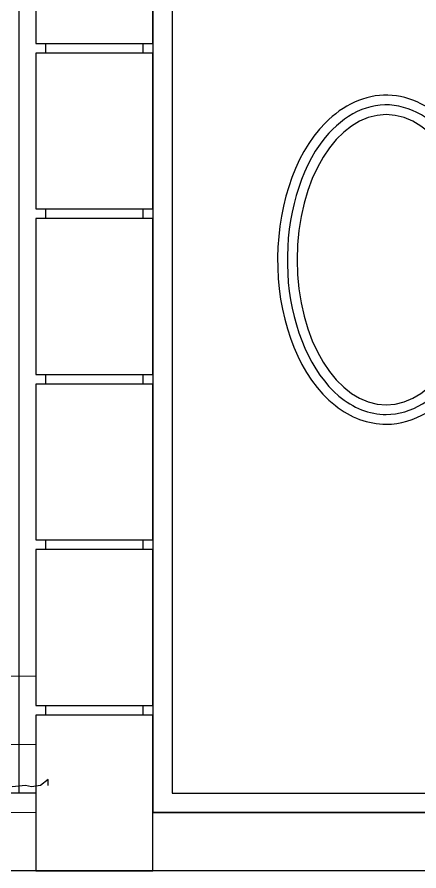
# Model space of a CAD drawing. Header units: inches. Extents: x -370 to 18, y -197 to 199.
# Drawn here: x -282.081 to -281.049, y 124.901 to 127.093 of the extents above; entities that cross this region are included whole.
import ezdxf

# ---------------------------------------------------------------- set-up
doc = ezdxf.new("R2010")
doc.units = ezdxf.units.IN
doc.header["$MEASUREMENT"] = 0
doc.linetypes.add('DASHED', pattern=[0.75, 0.5, -0.25])
doc.layers.add('artefactos', color=1, linetype='Continuous')
doc.layers.add('MUEBLES', color=7, linetype='Continuous')

# ---------------------------------------------------------------- blocks, each defined once
blk = doc.blocks.new('A$C1E3C3A8C')
at = {"layer": 'artefactos', "color": 116, "true_color": 0x136734}
for p, q in [((0, 0.0773), (0.0483, 0.0387)), ((0, 0.0387), (0, 0.0773)), ((0.0483, 0.0387), (0.1062, 0.029)), ((0.1062, 0.029), (0.1449, 0.0387)), ((0.1449, 0.0387), (0.2318, 0.029))]:
    blk.add_line(p, q, dxfattribs=at)

msp = doc.modelspace()

# ---------------------------------------------------------------- linework, layer by layer
at = {"color": 8, "transparency": 33554610}
msp.add_line((-282.07658, 127.93096), (-282.07658, 125.10096), dxfattribs=at)
at = {"color": 4}
for p, q in [((-282.00773, 127.02596), (-282.00773, 127.00096)), ((-281.75773, 127.02596), (-281.75773, 127.00096)), ((-282.00773, 126.60096), (-282.00773, 126.57596)), ((-281.75773, 126.60096), (-281.75773, 126.57596)), ((-282.00773, 126.17596), (-282.00773, 126.15096)), ((-281.75773, 126.17596), (-281.75773, 126.15096)), ((-282.00773, 125.75096), (-282.00773, 125.72596)), ((-281.75773, 125.75096), (-281.75773, 125.72596)), ((-282.00773, 125.32596), (-282.00773, 125.30096)), ((-281.75773, 125.32596), (-281.75773, 125.30096))]:
    msp.add_line(p, q, dxfattribs=at)
at = {"color": 8, "linetype": 'DASHED', "lineweight": 5, "ltscale": 0.1, "transparency": 33554610}
for p, q in [((-282.03273, 125.40096), (-283.23273, 125.40096)), ((-282.03273, 125.22596), (-283.23273, 125.22596)), ((-282.03273, 125.05096), (-283.23273, 125.05096))]:
    msp.add_line(p, q, dxfattribs=at)
at = {"color": 5}
msp.add_line((-282.03273, 125.10096), (-283.81808, 125.10096), dxfattribs=at)
at = {"color": 3}
msp.add_line((-280.53273, 125.05096), (-281.73273, 125.05096), dxfattribs=at)
at = {"color": 6}
msp.add_line((-276.78273, 124.90096), (-286.55953, 124.90096), dxfattribs=at)
at = {"color": 1, "extrusion": (0, 0, -1)}
msp.add_ellipse((-281.13273, 126.47048), major_axis=(0, -0.37253), ratio=0.615108, dxfattribs=at)
at = {"color": 1}
for points, knots in [([(-281.13273, 126.04794), (-281.1795, 126.04794), (-281.22486, 126.0656), (-281.35446, 126.16718), (-281.40712, 126.30586), (-281.41585, 126.59253), (-281.37258, 126.73823), (-281.24417, 126.86692), (-281.18714, 126.89453), (-281.0694, 126.89128), (-281.01363, 126.86194), (-280.88512, 126.72507), (-280.84447, 126.57047), (-280.86676, 126.27621), (-280.92868, 126.13702), (-281.06107, 126.05876), (-281.09636, 126.04794), (-281.13273, 126.04794)], [0, 0, 0, 0, 0.4501645, 0.4501645, 1.5179365, 1.5179365, 2.5857086, 2.5857086, 3.1557838, 3.1557838, 3.725859, 3.725859, 4.8297715, 4.8297715, 5.9336841, 5.9336841, 6.2831853, 6.2831853, 6.2831853, 6.2831853]), ([(-281.13273, 126.07294), (-281.17566, 126.07294), (-281.21804, 126.09013), (-281.32533, 126.18035), (-281.37292, 126.29164), (-281.39543, 126.53292), (-281.36986, 126.66075), (-281.27279, 126.81638), (-281.2129, 126.86122), (-281.08363, 126.87334), (-281.01913, 126.83934), (-280.92491, 126.71968), (-280.8934, 126.63425), (-280.86738, 126.41042), (-280.89693, 126.26746), (-281.00594, 126.11233), (-281.06807, 126.07294), (-281.13273, 126.07294)], [0, 0, 0, 0, 0.4773613, 0.4773613, 1.4202531, 1.4202531, 2.3631449, 2.3631449, 3.0839599, 3.0839599, 3.8047748, 3.8047748, 4.5255897, 4.5255897, 5.5641592, 5.5641592, 6.2831853, 6.2831853, 6.2831853, 6.2831853])]:
    msp.add_open_spline(points, degree=3, knots=knots, dxfattribs=at)
at = {"layer": 'MUEBLES', "color": 1}
msp.add_lwpolyline([(-280.53273, 125.05096), (-280.53273, 127.25096, 0.3333333), (-281.73273, 127.25096), (-281.73273, 125.05096), (-280.53273, 125.05096)], format="xyb", dxfattribs=at)
at = {"layer": 'MUEBLES', "color": 4}
for points in [[(-282.03273, 127.02596), (-281.73273, 127.02596), (-281.73273, 127.42596), (-282.03273, 127.42596)], [(-282.03273, 126.60096), (-281.73273, 126.60096), (-281.73273, 127.00096), (-282.03273, 127.00096)], [(-282.03273, 126.17596), (-281.73273, 126.17596), (-281.73273, 126.57596), (-282.03273, 126.57596)], [(-282.03273, 125.75096), (-281.73273, 125.75096), (-281.73273, 126.15096), (-282.03273, 126.15096)], [(-282.03273, 125.32596), (-281.73273, 125.32596), (-281.73273, 125.72596), (-282.03273, 125.72596)], [(-282.03273, 124.90096), (-281.73273, 124.90096), (-281.73273, 125.30096), (-282.03273, 125.30096)]]:
    msp.add_lwpolyline(points, close=True, dxfattribs=at)
at = {"layer": 'MUEBLES', "color": 1}
msp.add_lwpolyline([(-280.58273, 125.10096), (-280.58273, 127.22555, 0.3189151), (-281.68273, 127.22555), (-281.68273, 125.10096)], format="xyb", close=True, dxfattribs=at)

# ---------------------------------------------------------------- block references
at = {"layer": 'artefactos', "color": 116, "true_color": 0x136734, "xscale": -0.3964550175038574, "yscale": 0.3964550175038574, "zscale": 0.3964550175055241}
msp.add_blockref('A$C1E3C3A8C', (-282.00173, 125.10501), dxfattribs=at)

doc.saveas('drawing.dxf')
